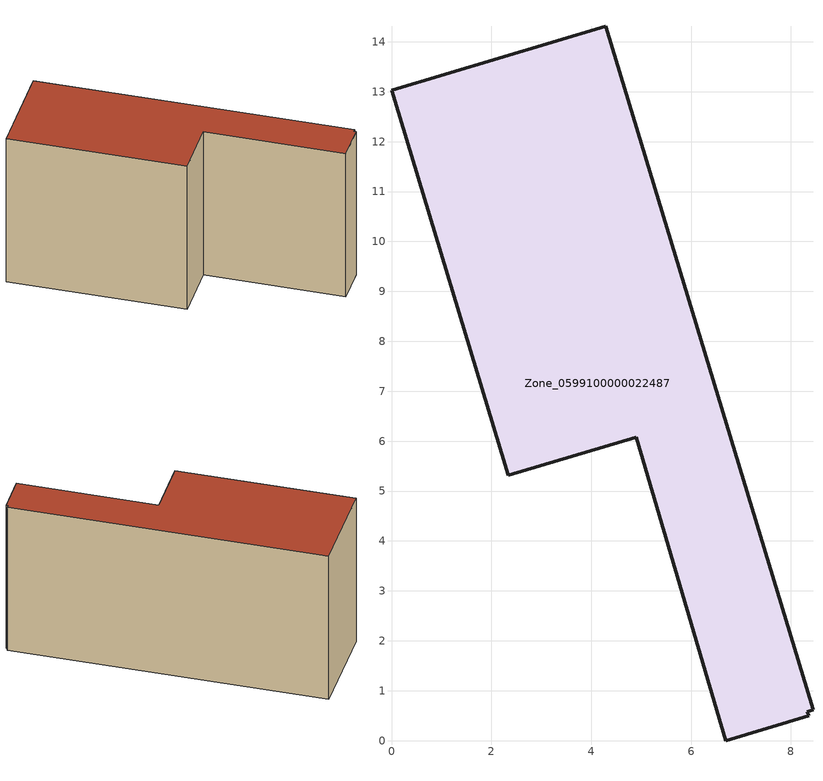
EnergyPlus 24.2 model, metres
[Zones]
Zone_0599100000022487
 floor ground (C_G): 8.33,0.58 8.36,0.5 6.7,0 4.9,6.08 2.34,5.32 0,13.03 4.29,14.31 8.44,0.62 z0
 wall outside (C_F): 4.29,14.31 0,13.03 2.34,5.32 4.9,6.08 6.7,0 8.36,0.5 8.33,0.58 8.44,0.62 4.29,14.31 z0:7.51
 roof outside (C_R): 8.33,0.58 8.44,0.62 4.29,14.31 0,13.03 2.34,5.32 4.9,6.08 6.7,0 8.36,0.5 z7.51
[BUILDING]
Pand.0599100000022487: North Axis=0; Terrain=City; Loads Convergence Tolerance Value=0.04; Temperature Convergence Tolerance Value=0.4; Solar Distribution=FullExterior; Maximum Number of Warmup Days=25; Minimum Number of Warmup Days=1
[Site:Location]
Rotterdam.The.Hague.AP_ZH_NLD Design_Conditions: Latitude=51.96; Longitude=4.45; Time Zone=1; Elevation=-4.5
[SITE:GROUNDTEMPERATURE:BUILDINGSURFACE]
18, 18, 18, 18, 18, 18, 18, 18, 18, 18, 18, 18
[MATERIAL] Thermal Absorptance=0.9; Solar Absorptance=0.7; Visible Absorptance=0.7
Name | Roughness | Thickness | Conductivity | Density | Specific Heat
G.TI.1946 | MediumSmooth | 0.15 | 1 | 540 | 1210
F.TI.1946 | Rough | 0.3 | 0.857143 | 1920 | 840
R.TI.1946 | MediumRough | 0.2 | 0.1 | 1500 | 1000
[CONSTRUCTION]
C_G: G.TI.1946
C_F: F.TI.1946
C_R: R.TI.1946
[ZONE]
Zone_0599100000022487: Type=1; Multiplier=1; Ceiling Height=Autocalculate; Volume=Autocalculate; Floor Area=autocalculate; Part of Total Floor Area=Yes
[ZONEINFILTRATION:DESIGNFLOWRATE]
Infil_Zone_0599100000022487: Zone or ZoneList or Space or SpaceList=Zone_0599100000022487; Schedule=AlwaysOn; Design Flow Rate Calculation Method=Flow/Area; Flow Rate per Floor Area=0.003; Constant Term Coefficient=1; Temperature Term Coefficient=0; Velocity Term Coefficient=0; Velocity Squared Term Coefficient=0
[HVACTEMPLATE:ZONE:IDEALLOADSAIRSYSTEM]
Zone_0599100000022487: Maximum Heating Supply Air Temperature=50; Minimum Cooling Supply Air Temperature=13; Maximum Heating Supply Air Humidity Ratio=0.0156; Minimum Cooling Supply Air Humidity Ratio=0.0077; Heating Limit=NoLimit; Cooling Limit=NoLimit; Dehumidification Control Type=ConstantSensibleHeatRatio; Cooling Sensible Heat Ratio=0.7; Dehumidification Setpoint=60; Humidification Control Type=None; Humidification Setpoint=30; Outdoor Air Method=None; Outdoor Air Flow Rate per Person=0.00944; Outdoor Air Flow Rate per Zone Floor Area=0; Outdoor Air Flow Rate per Zone=0; Demand Controlled Ventilation Type=None; Outdoor Air Economizer Type=NoEconomizer; Heat Recovery Type=None; Sensible Heat Recovery Effectiveness=0.7; Latent Heat Recovery Effectiveness=0.65
[ZONECONTROL:THERMOSTAT]
ThermostatControl_Zone_0599100000022487: Zone or ZoneList=Zone_0599100000022487; Control Type Schedule=DualSetpointControlType; Control 1=Thermostat_Zone_0599100000022487; Temperature Difference Between Cutout And Setpoint=0
[THERMOSTATSETPOINT:DUALSETPOINT]
Thermostat_Zone_0599100000022487: Heating Setpoint Temperature Schedule=HeatingSetpoint_Zone_0599100000022487; Cooling Setpoint Temperature Schedule=CoolingSetpoint_Zone_0599100000022487
[SCHEDULE:COMPACT]
HeatingSetpoint_Zone_0599100000022487: Through: 12/31, For: AllDays, Until: 24:00, 21
CoolingSetpoint_Zone_0599100000022487: Through: 12/31, For: AllDays, Until: 24:00, 24
DualSetpointControlType: Through: 12/31, For: AllDays, Until: 24:00, 4
AlwaysOn: Through: 12/31, For: AllDays, Until: 24:00, 1
